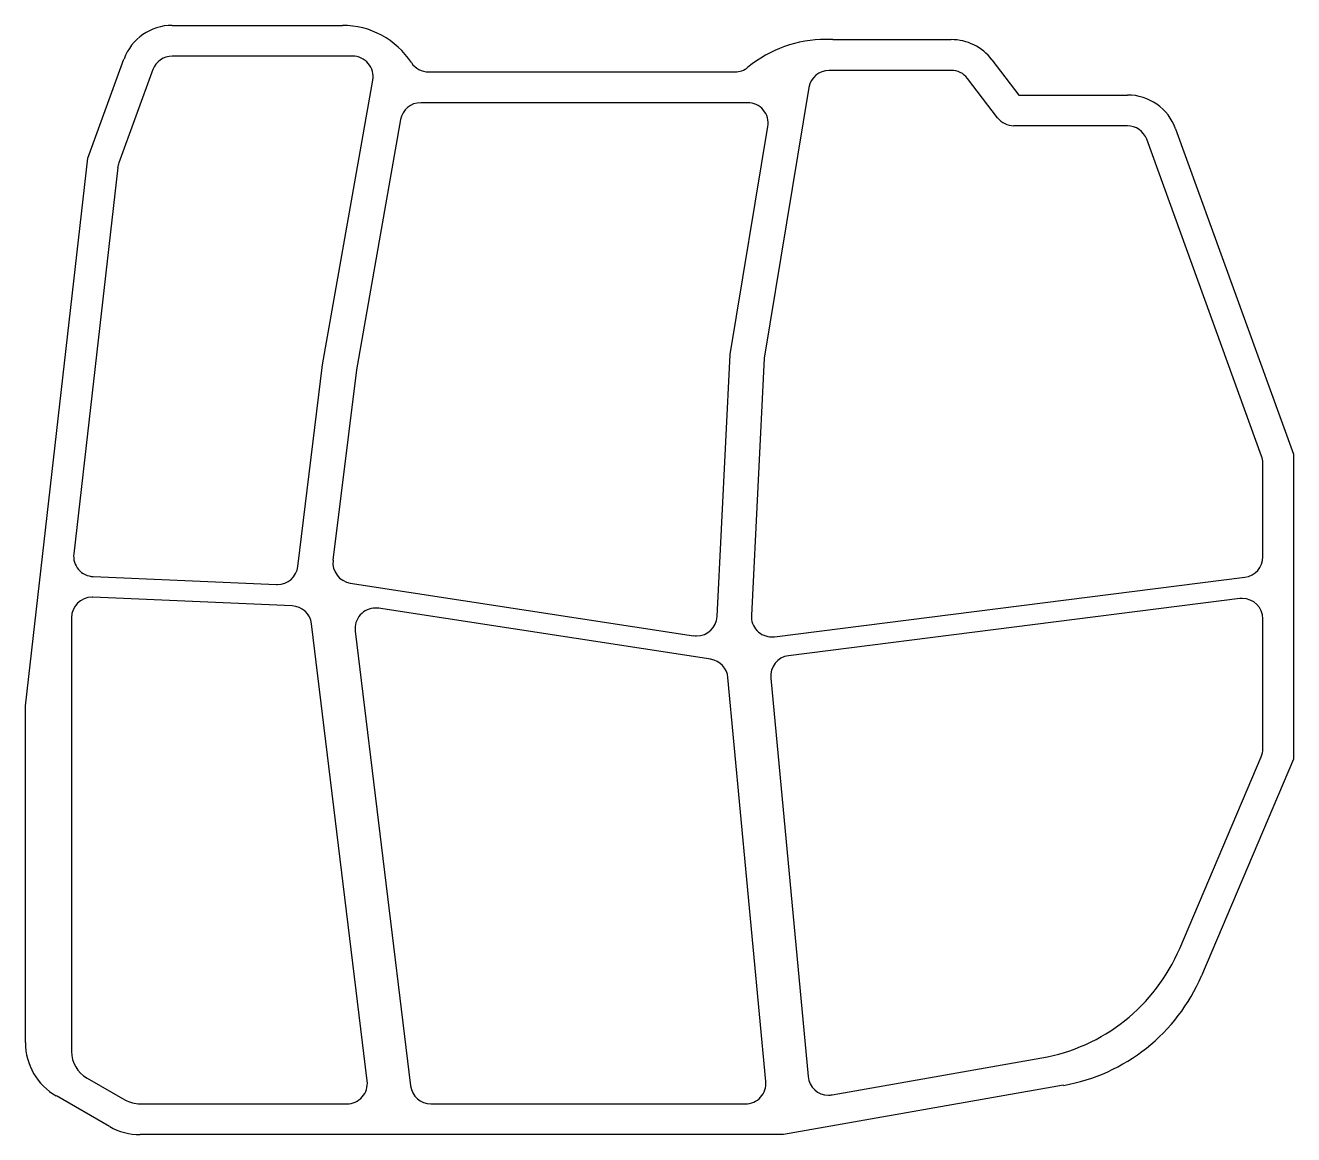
# Model space of a CAD drawing. Header units: metres. Extents: x 158 to 282, y 69 to 177.
import ezdxf

# ---------------------------------------------------------------- set-up
doc = ezdxf.new("R2010")
doc.units = ezdxf.units.M

msp = doc.modelspace()

# ---------------------------------------------------------------- linework, layer by layer
for p, q in [((172.71, 177.47), (189.3, 177.47)), ((172.71, 177.47), (172.71, 177.47)), ((189.3, 177.47), (189.3, 177.47)), ((237.1, 176.08), (248.63, 176.08)), ((237.1, 176.08), (237.1, 176.08)), ((190.29, 174.47), (172.71, 174.47)), ((172.71, 174.47), (172.71, 174.47)), ((164.48, 164.53), (168.01, 174.19)), ((170.83, 173.16), (167.51, 164.06)), ((168.01, 174.19), (168.01, 174.19)), ((170.83, 173.16), (170.83, 173.16)), ((196.03, 173.83), (196.03, 173.83)), ((228.82, 173.38), (228.82, 173.38)), ((248.63, 173.08), (236.73, 173.08)), ((248.63, 173.08), (248.63, 173.08)), ((252.6, 174.12), (255.23, 170.68)), ((252.6, 174.12), (252.6, 174.12)), ((187.37, 144.38), (192.26, 172.12)), ((192.26, 172.12), (192.26, 172.12)), ((197.7, 172.93), (227.55, 172.93)), ((197.7, 172.93), (197.7, 172.93)), ((227.55, 172.93), (227.55, 172.93)), ((253.15, 168.46), (250.22, 172.3)), ((250.22, 172.3), (250.22, 172.3)), ((234.76, 171.41), (230.39, 145.02)), ((234.76, 171.41), (234.76, 171.41)), ((255.23, 170.68), (265.8, 170.68)), ((265.8, 170.68), (265.8, 170.68)), ((228.79, 169.93), (196.93, 169.93)), ((194.96, 168.28), (190.66, 143.89)), ((194.96, 168.28), (194.96, 168.28)), ((253.15, 168.46), (253.15, 168.46)), ((227.08, 145.38), (230.76, 167.6)), ((230.76, 167.6), (230.76, 167.6)), ((265.8, 167.68), (254.74, 167.68)), ((265.8, 167.68), (265.8, 167.68)), ((270.5, 167.39), (282, 135.68)), ((270.5, 167.39), (270.5, 167.39)), ((278.88, 135.48), (267.68, 166.36)), ((267.68, 166.36), (267.68, 166.36)), ((158.4, 111.13), (164.48, 164.53)), ((167.4, 163.6), (163.11, 125.95)), ((167.4, 163.6), (167.4, 163.6)), ((167.51, 164.06), (167.51, 164.06)), ((225.82, 119.85), (227.08, 145.38)), ((230.39, 145.02), (229.16, 119.95)), ((184.96, 124.71), (187.37, 144.38)), ((190.66, 143.89), (188.38, 125.32)), ((278.88, 135.48), (278.88, 135.48)), ((279, 125.66), (279, 134.8)), ((282, 135.68), (282, 105.93)), ((163.11, 125.95), (163.11, 125.95)), ((188.38, 125.32), (188.38, 125.32)), ((165.01, 123.73), (182.89, 122.96)), ((165.01, 123.73), (165.01, 123.73)), ((184.96, 124.71), (184.96, 124.71)), ((231.41, 117.87), (277.25, 123.68)), ((277.25, 123.68), (277.25, 123.68)), ((182.89, 122.96), (182.89, 122.96)), ((190.07, 123.1), (223.52, 117.97)), ((190.07, 123.1), (190.07, 123.1)), ((184.39, 120.88), (164.99, 121.72)), ((164.99, 121.72), (164.99, 121.72)), ((276.75, 121.59), (232.78, 116.01)), ((276.75, 121.59), (276.75, 121.59)), ((184.39, 120.88), (184.39, 120.88)), ((225.19, 115.68), (192.83, 120.64)), ((192.83, 120.64), (192.83, 120.64)), ((229.16, 119.95), (229.16, 119.95)), ((162.9, 119.72), (162.9, 77.45)), ((191.71, 74.57), (186.28, 119.12)), ((186.28, 119.12), (186.28, 119.12)), ((225.82, 119.85), (225.82, 119.85)), ((279, 106.95), (279, 119.6)), ((190.54, 118.42), (195.94, 74.09)), ((190.54, 118.42), (190.54, 118.42)), ((223.52, 117.97), (223.52, 117.97)), ((231.41, 117.87), (231.41, 117.87)), ((225.19, 115.68), (225.19, 115.68)), ((232.78, 116.01), (232.78, 116.01)), ((230.57, 74.52), (226.87, 113.89)), ((226.87, 113.89), (226.87, 113.89)), ((231.04, 113.84), (234.68, 74.99)), ((231.04, 113.84), (231.04, 113.84)), ((158.4, 78.31), (158.4, 111.13)), ((270.9, 87.49), (278.84, 106.17)), ((282, 105.93), (273.02, 84.82)), ((278.84, 106.17), (278.84, 106.17)), ((270.9, 87.49), (270.9, 87.49)), ((273.02, 84.82), (273.02, 84.82)), ((158.4, 78.31), (158.4, 78.31)), ((237.02, 73.21), (257.46, 76.81)), ((257.46, 76.81), (257.46, 76.81)), ((164.41, 74.84), (168.11, 72.73)), ((164.41, 74.84), (164.41, 74.84)), ((191.71, 74.57), (191.71, 74.57)), ((230.57, 74.52), (230.57, 74.52)), ((234.68, 74.99), (234.68, 74.99)), ((166.61, 70.12), (161.42, 73.1)), ((161.42, 73.1), (161.42, 73.1)), ((195.94, 74.09), (195.94, 74.09)), ((259.58, 74.14), (232.3, 69.33)), ((237.02, 73.21), (237.02, 73.21)), ((259.58, 74.14), (259.58, 74.14)), ((168.11, 72.73), (168.11, 72.73)), ((169.6, 72.33), (189.73, 72.33)), ((169.6, 72.33), (169.6, 72.33)), ((197.93, 72.33), (228.57, 72.33)), ((166.61, 70.12), (166.61, 70.12)), ((232.3, 69.33), (169.6, 69.33)), ((169.6, 69.33), (169.6, 69.33))]:
    msp.add_line(p, q)
for centre, radius, start, end in [((172.71, 172.47), 5, 90, 159.9192), ((189.3, 169.43), 8.04, 33.2153, 90), ((236.42, 164.1), 12, 90, 129.3182), ((236.42, 164.1), 12, 86.7702, 90), ((248.63, 171.08), 5, 37.428, 90), ((172.71, 172.47), 2, 90, 159.9192), ((190.29, 172.47), 2, 349.9922, 90), ((197.7, 174.93), 2, 213.2153, 270), ((227.55, 174.93), 2, 270, 309.3182), ((236.73, 171.08), 2, 90, 170.5884), ((248.63, 171.08), 2, 37.428, 90), ((265.8, 165.68), 5, 19.9437, 90), ((196.93, 167.93), 2, 90, 169.9922), ((228.79, 167.93), 2, 350.5884, 90), ((254.74, 169.68), 2, 217.428, 270), ((265.8, 165.68), 2, 19.9437, 90), ((169.38, 163.37), 2, 159.9192, 173.5), ((277, 134.8), 2, 0, 19.9437), ((165.1, 125.73), 2, 173.5, 267.5304), ((190.37, 125.08), 2, 173.0194, 261.2821), ((277, 125.66), 2, 277.2236, 0), ((182.97, 124.96), 2, 270, 353.0194), ((182.97, 124.96), 2, 267.5304, 270), ((164.9, 119.72), 2, 90, 180), ((164.9, 119.72), 2, 87.5304, 90), ((277, 119.6), 2, 90, 97.2236), ((277, 119.6), 2, 0, 90), ((184.3, 118.88), 2, 6.9469, 87.5304), ((192.53, 118.67), 2, 90, 186.9469), ((192.53, 118.67), 2, 81.2821, 90), ((231.15, 119.85), 2, 177.1862, 270), ((223.82, 119.95), 2, 270, 357.1862), ((223.82, 119.95), 2, 261.2821, 270), ((231.15, 119.85), 2, 270, 277.2236), ((224.88, 113.7), 2, 5.3573, 81.2821), ((233.03, 114.03), 2, 97.2236, 185.3573), ((277, 106.95), 2, 336.9624, 0), ((254.33, 94.53), 18, 279.9903, 336.9624), ((256.46, 91.86), 18, 279.9903, 336.9624), ((164.4, 78.31), 6, 180, 240.1909), ((165.9, 77.45), 3, 180, 240.1909), ((189.73, 74.33), 2, 270, 6.9469), ((228.57, 74.33), 2, 270, 5.3573), ((236.67, 75.18), 2, 185.3573, 270), ((197.93, 74.33), 2, 186.9469, 270), ((236.67, 75.18), 2, 270, 279.9903), ((169.6, 75.33), 3, 240.1909, 270), ((169.6, 75.33), 6, 240.1909, 270)]:
    msp.add_arc(centre, radius, start, end)

doc.saveas('drawing.dxf')
